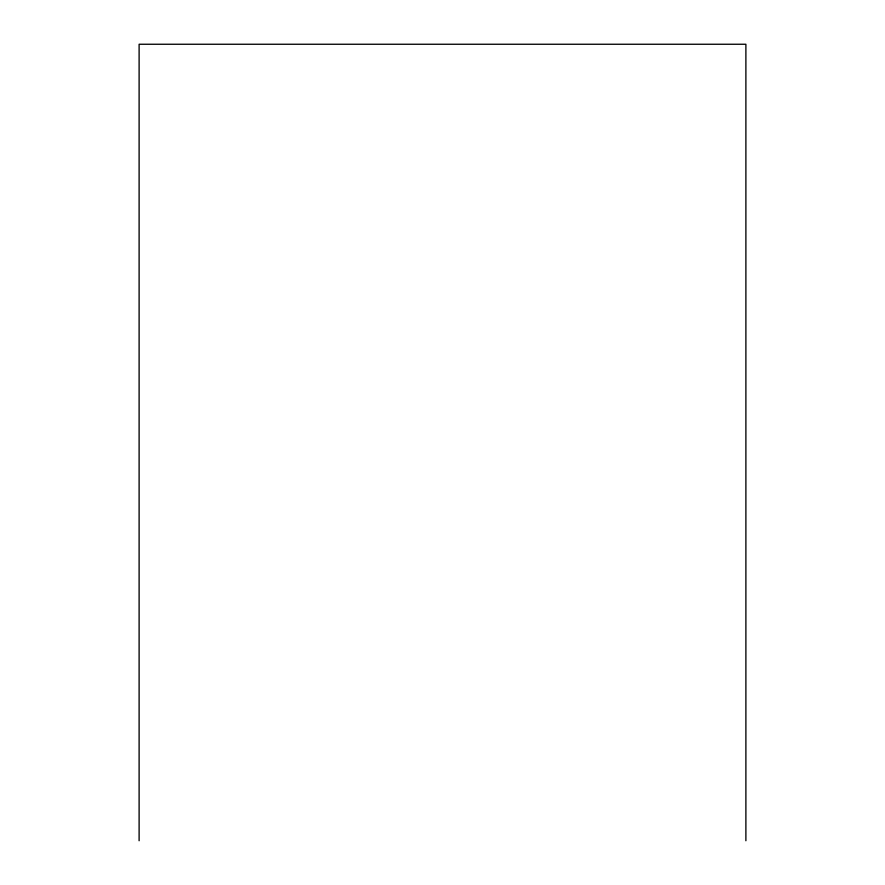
<?xml version="1.0" encoding="UTF-8"?>
<svg xmlns="http://www.w3.org/2000/svg" width="885" height="885" viewBox="0 0 885 885"><rect width="100%" height="100%" fill="white"/><g stroke="black" fill="none" stroke-linecap="round" stroke-linejoin="round"><path stroke-width="1.33" d="M745.889 840.75L745.889 44.25L139.111 44.25L139.111 840.75"/></g></svg>
